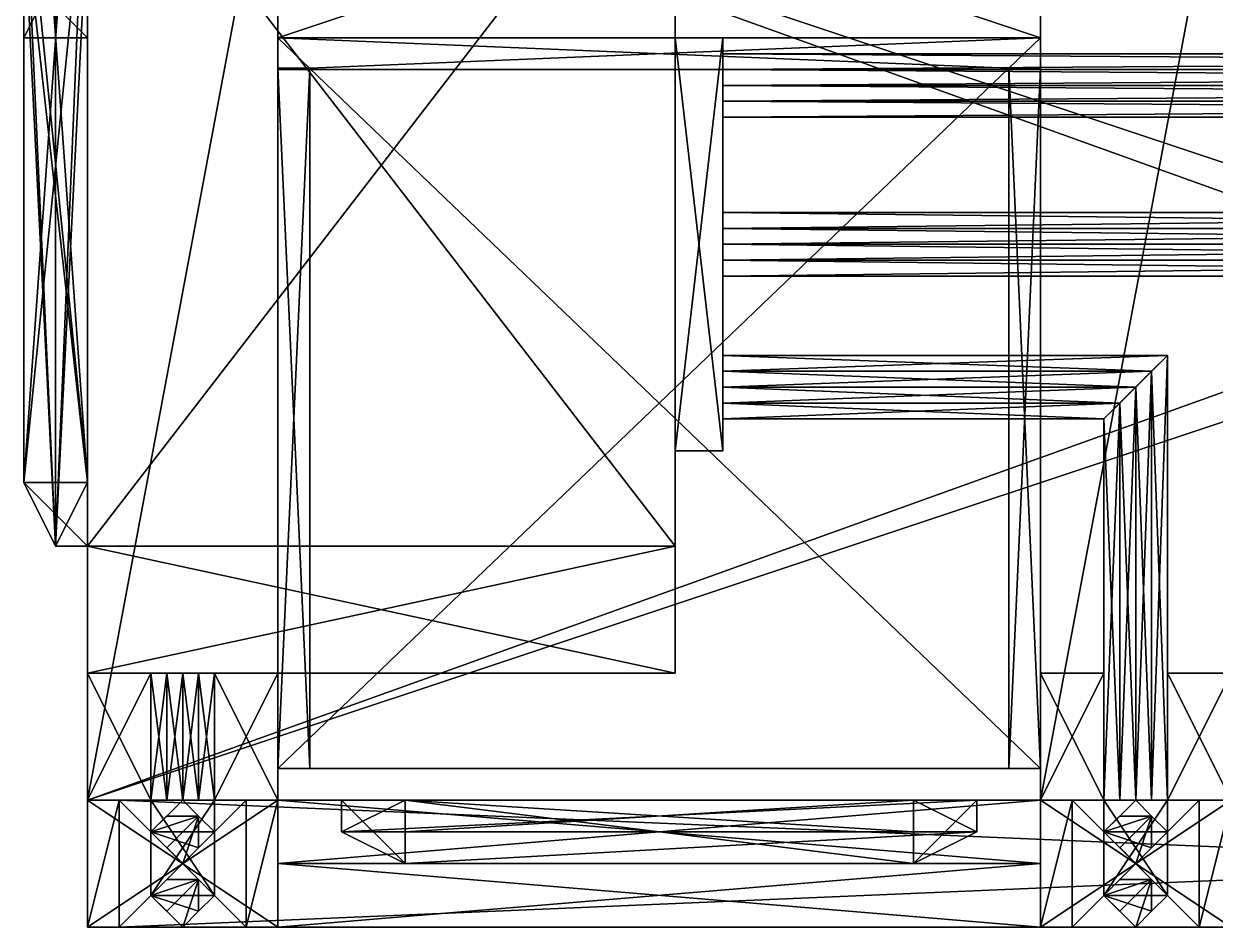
# Model space of a CAD drawing. Extents: x -196 to 8, y -72 to 16.
# Drawn here: x -196 to -121, y -72 to -15.1 of the extents above; entities that cross this region are included whole.
import ezdxf

# ---------------------------------------------------------------- set-up
doc = ezdxf.new("R2010")
doc.units = 0

msp = doc.modelspace()

# ---------------------------------------------------------------- meshes
at = {"layer": 'OBJECT000', "color": 50}
mesh = msp.add_polyface(dxfattribs=at)
corners = [(-192, -64, 80), (-192, -64, 8), (-192, 0, 8), (-192, 0, 80), (-180, -64, 8), (-180, -64, 80), (-180, 0, 80), (-180, 0, 8)]
mesh.append_faces([[corners[k] for k in face] for face in [(1, 3, 0), (1, 5, 4), (0, 6, 5), (1, 7, 2), (4, 6, 7), (2, 6, 3)]], dxfattribs={"vtx0": -1})
mesh.append_faces([[corners[k] for k in face] for face in [(1, 2, 3), (1, 0, 5), (0, 3, 6), (1, 4, 7), (4, 5, 6), (2, 7, 6)]], dxfattribs={"vtx2": -1})
at = {"layer": 'OBJECT001', "color": 50}
mesh = msp.add_polyface(dxfattribs=at)
corners = [(-120, -64, 80), (-120, -64, 8), (-132, -64, 8), (-132, -64, 80), (-120, 0, 8), (-120, 0, 80), (-132, 0, 80), (-132, 0, 8)]
mesh.append_faces([[corners[k] for k in face] for face in [(1, 3, 0), (1, 5, 4), (3, 5, 0), (2, 4, 7), (2, 6, 3), (4, 6, 7)]], dxfattribs={"vtx0": -1})
mesh.append_faces([[corners[k] for k in face] for face in [(1, 2, 3), (1, 0, 5), (3, 6, 5), (2, 1, 4), (2, 7, 6), (4, 5, 6)]], dxfattribs={"vtx2": -1})
at = {"layer": 'OBJECT002', "color": 50}
mesh = msp.add_polyface(dxfattribs=at)
corners = [(-180, -16, 80), (-180, 0, 80), (-132, 0, 80), (-132, -16, 80), (-180, 0, 8), (-180, -16, 8), (-132, -16, 8), (-132, 0, 8)]
mesh.append_faces([[corners[k] for k in face] for face in [(1, 3, 0), (5, 7, 4), (4, 0, 5), (6, 2, 7), (5, 3, 6), (7, 1, 4)]], dxfattribs={"vtx0": -1})
mesh.append_faces([[corners[k] for k in face] for face in [(1, 2, 3), (5, 6, 7), (4, 1, 0), (6, 3, 2), (5, 0, 3), (7, 2, 1)]], dxfattribs={"vtx2": -1})
at = {"layer": 'OBJECT006', "color": 50}
mesh = msp.add_polyface(dxfattribs=at)
corners = [(-192, -64, 8), (-192, -64), (-192, 0), (-192, 0, 8), (0, 0), (0, -64), (0, -64, 8), (0, 0, 8)]
mesh.append_faces([[corners[k] for k in face] for face in [(1, 3, 0), (5, 7, 4), (5, 0, 6), (3, 6, 0), (1, 4, 2), (2, 7, 3)]], dxfattribs={"vtx0": -1})
mesh.append_faces([[corners[k] for k in face] for face in [(1, 2, 3), (5, 6, 7), (5, 1, 0), (3, 7, 6), (1, 5, 4), (2, 4, 7)]], dxfattribs={"vtx2": -1})
at = {"layer": 'OBJECT008', "color": 50}
mesh = msp.add_polyface(dxfattribs=at)
corners = [(-192, -64, 116), (-192, -64, 80), (-192, 0, 80), (-192, 0, 116), (0, 0, 116), (0, 0, 80), (0, -64, 80), (0, -64, 116)]
mesh.append_faces([[corners[k] for k in face] for face in [(1, 3, 0), (5, 7, 4), (6, 0, 7), (1, 5, 2), (2, 4, 3), (3, 7, 0)]], dxfattribs={"vtx0": -1})
mesh.append_faces([[corners[k] for k in face] for face in [(1, 2, 3), (5, 6, 7), (6, 1, 0), (1, 6, 5), (2, 5, 4), (3, 4, 7)]], dxfattribs={"vtx2": -1})
at = {"layer": 'OBJECT009', "color": 50}
mesh = msp.add_polyface(dxfattribs=at)
corners = [(-192, -64, 128), (-192, -64, 116), (-192, 0, 116), (-192, 0, 128), (-14, -64, 116), (-14, -64, 128), (-14, 0, 116), (-14, 0, 128)]
mesh.append_faces([[corners[k] for k in face] for face in [(1, 3, 0), (1, 5, 4), (2, 7, 3), (3, 5, 0), (1, 6, 2), (6, 5, 7)]], dxfattribs={"vtx0": -1})
mesh.append_faces([[corners[k] for k in face] for face in [(1, 2, 3), (1, 0, 5), (2, 6, 7), (3, 7, 5), (1, 4, 6), (6, 4, 5)]], dxfattribs={"vtx2": -1})
at = {"layer": 'OBJECT011', "color": 50}
mesh = msp.add_polyface(dxfattribs=at)
corners = [(-172, -68, 88), (-172, -64, 88), (-140, -64, 88), (-140, -68, 88), (-176, -64, 84), (-176, -66, 84), (-136, -66, 84), (-136, -64, 84)]
mesh.append_faces([[corners[k] for k in face] for face in [(1, 3, 0), (5, 7, 4), (1, 5, 4), (7, 3, 2), (2, 4, 7), (6, 0, 3)]], dxfattribs={"vtx0": -1})
mesh.append_faces([[corners[k] for k in face] for face in [(1, 2, 3), (5, 6, 7), (1, 0, 5), (7, 6, 3), (2, 1, 4), (6, 5, 0)]], dxfattribs={"vtx2": -1})
at = {"layer": 'OBJECT027', "color": 50}
mesh = msp.add_polyface(dxfattribs=at)
corners = [(-176, -64, 124), (-136, -64, 124), (-136, -66, 124), (-176, -66, 124), (-172, -68, 120), (-140, -68, 120), (-140, -64, 120), (-172, -64, 120)]
mesh.append_faces([[corners[k] for k in face] for face in [(1, 3, 0), (5, 7, 4), (3, 7, 0), (5, 1, 6), (0, 6, 1), (4, 2, 5)]], dxfattribs={"vtx0": -1})
mesh.append_faces([[corners[k] for k in face] for face in [(1, 2, 3), (5, 6, 7), (3, 4, 7), (5, 2, 1), (0, 7, 6), (4, 3, 2)]], dxfattribs={"vtx2": -1})
at = {"layer": 'OBJECT028', "color": 50}
mesh = msp.add_polyface(dxfattribs=at)
corners = [(-176, -66, 124), (-176, -64, 124), (-172, -64, 120), (-172, -68, 120), (-176, -64, 84), (-176, -66, 84), (-172, -68, 88), (-172, -64, 88)]
mesh.append_faces([[corners[k] for k in face] for face in [(1, 3, 0), (5, 7, 4), (1, 5, 4), (7, 3, 2), (2, 4, 7), (6, 0, 3)]], dxfattribs={"vtx0": -1})
mesh.append_faces([[corners[k] for k in face] for face in [(1, 2, 3), (5, 6, 7), (1, 0, 5), (7, 6, 3), (2, 1, 4), (6, 5, 0)]], dxfattribs={"vtx2": -1})
at = {"layer": 'OBJECT029', "color": 50}
mesh = msp.add_polyface(dxfattribs=at)
corners = [(-140, -68, 120), (-140, -64, 120), (-136, -64, 124), (-136, -66, 124), (-140, -64, 88), (-140, -68, 88), (-136, -66, 84), (-136, -64, 84)]
mesh.append_faces([[corners[k] for k in face] for face in [(1, 3, 0), (5, 7, 4), (1, 5, 4), (7, 3, 2), (2, 4, 7), (6, 0, 3)]], dxfattribs={"vtx0": -1})
mesh.append_faces([[corners[k] for k in face] for face in [(1, 2, 3), (5, 6, 7), (1, 0, 5), (7, 6, 3), (2, 1, 4), (6, 5, 0)]], dxfattribs={"vtx2": -1})
at = {"layer": 'OBJECT030', "color": 50}
mesh = msp.add_polyface(dxfattribs=at)
corners = [(-172, -64, 120), (-140, -64, 120), (-140, -66, 120), (-172, -66, 120), (-172, -66, 88), (-140, -66, 88), (-140, -64, 88), (-172, -64, 88)]
mesh.append_faces([[corners[k] for k in face] for face in [(1, 3, 0), (5, 7, 4), (3, 7, 0), (5, 1, 6), (0, 6, 1), (4, 2, 5)]], dxfattribs={"vtx0": -1})
mesh.append_faces([[corners[k] for k in face] for face in [(1, 2, 3), (5, 6, 7), (3, 4, 7), (5, 2, 1), (0, 7, 6), (4, 3, 2)]], dxfattribs={"vtx2": -1})
at = {"layer": 'OBJECT041', "color": 50}
mesh = msp.add_polyface(dxfattribs=at)
corners = [(-180, -16, 10), (-132, -16, 10), (-132, -62, 10), (-180, -62, 10), (-180, -62, 8), (-132, -62, 8), (-132, -16, 8), (-180, -16, 8)]
mesh.append_faces([[corners[k] for k in face] for face in [(1, 3, 0), (5, 7, 4), (3, 7, 0), (5, 1, 6), (0, 6, 1), (4, 2, 5)]], dxfattribs={"vtx0": -1})
mesh.append_faces([[corners[k] for k in face] for face in [(1, 2, 3), (5, 6, 7), (3, 4, 7), (5, 2, 1), (0, 7, 6), (4, 3, 2)]], dxfattribs={"vtx2": -1})
at = {"layer": 'OBJECT042', "color": 50}
mesh = msp.add_polyface(dxfattribs=at)
corners = [(-180, -16, 80), (-132, -16, 80), (-132, -62, 80), (-180, -62, 80), (-180, -62, 78), (-132, -62, 78), (-132, -16, 78), (-180, -16, 78)]
mesh.append_faces([[corners[k] for k in face] for face in [(1, 3, 0), (5, 7, 4), (3, 7, 0), (5, 1, 6), (0, 6, 1), (4, 2, 5)]], dxfattribs={"vtx0": -1})
mesh.append_faces([[corners[k] for k in face] for face in [(1, 2, 3), (5, 6, 7), (3, 4, 7), (5, 2, 1), (0, 7, 6), (4, 3, 2)]], dxfattribs={"vtx2": -1})
at = {"layer": 'OBJECT047', "color": 50}
mesh = msp.add_polyface(dxfattribs=at)
corners = [(-180, -16, 78), (-132, -16, 78), (-132, -18, 78), (-180, -18, 78), (-180, -18, 10), (-132, -18, 10), (-132, -16, 10), (-180, -16, 10)]
mesh.append_faces([[corners[k] for k in face] for face in [(1, 3, 0), (5, 7, 4), (3, 7, 0), (5, 1, 6), (0, 6, 1), (4, 2, 5)]], dxfattribs={"vtx0": -1})
mesh.append_faces([[corners[k] for k in face] for face in [(1, 2, 3), (5, 6, 7), (3, 4, 7), (5, 2, 1), (0, 7, 6), (4, 3, 2)]], dxfattribs={"vtx2": -1})
at = {"layer": 'OBJECT050', "color": 50}
mesh = msp.add_polyface(dxfattribs=at)
corners = [(-180, -17.91667, 78), (-178, -17.91667, 78), (-178, -62, 78), (-180, -62, 78), (-180, -62, 10), (-178, -62, 10), (-178, -17.91667, 10), (-180, -17.91667, 10)]
mesh.append_faces([[corners[k] for k in face] for face in [(1, 3, 0), (5, 7, 4), (3, 7, 0), (5, 1, 6), (0, 6, 1), (4, 2, 5)]], dxfattribs={"vtx0": -1})
mesh.append_faces([[corners[k] for k in face] for face in [(1, 2, 3), (5, 6, 7), (3, 4, 7), (5, 2, 1), (0, 7, 6), (4, 3, 2)]], dxfattribs={"vtx2": -1})
at = {"layer": 'OBJECT051', "color": 50}
mesh = msp.add_polyface(dxfattribs=at)
corners = [(-134, -17.91667, 78), (-132, -17.91667, 78), (-132, -62, 78), (-134, -62, 78), (-134, -62, 10), (-132, -62, 10), (-132, -17.91667, 10), (-134, -17.91667, 10)]
mesh.append_faces([[corners[k] for k in face] for face in [(1, 3, 0), (5, 7, 4), (3, 7, 0), (5, 1, 6), (0, 6, 1), (4, 2, 5)]], dxfattribs={"vtx0": -1})
mesh.append_faces([[corners[k] for k in face] for face in [(1, 2, 3), (5, 6, 7), (3, 4, 7), (5, 2, 1), (0, 7, 6), (4, 3, 2)]], dxfattribs={"vtx2": -1})
at = {"layer": 'OBJECT056', "color": 50}
mesh = msp.add_polyface(dxfattribs=at)
corners = [(-122, -64, 80), (-122, -72, 74), (-130, -72, 74), (-130, -64, 80), (-122, -72, 68), (-122, -64, 68), (-130, -64, 68), (-130, -72, 68)]
mesh.append_faces([[corners[k] for k in face] for face in [(1, 3, 0), (5, 7, 4), (7, 3, 2), (1, 5, 4), (6, 0, 3), (2, 4, 7)]], dxfattribs={"vtx0": -1})
mesh.append_faces([[corners[k] for k in face] for face in [(1, 2, 3), (5, 6, 7), (7, 6, 3), (1, 0, 5), (6, 5, 0), (2, 1, 4)]], dxfattribs={"vtx2": -1})
at = {"layer": 'OBJECT058', "color": 50}
mesh = msp.add_polyface(dxfattribs=at)
corners = [(-127, -65, 6), (-128, -66, 6), (-127, -67, 6), (-126, -68, 6), (-125, -67, 6), (-124, -66, 6), (-125, -65, 6), (-126, -64, 6), (-126, -64, 68), (-125, -65, 68), (-124, -66, 68), (-125, -67, 68), (-126, -68, 68), (-127, -67, 68), (-128, -66, 68), (-127, -65, 68)]
mesh.append_faces([[corners[k] for k in face] for face in [(1, 7, 0), (9, 15, 8), (6, 8, 7), (5, 9, 6), (4, 10, 5), (3, 11, 4), (2, 12, 3), (1, 13, 2), (0, 14, 1), (7, 15, 0)]], dxfattribs={"vtx0": -1})
mesh.append_faces([[corners[k] for k in face] for face in [(1, 3, 4), (1, 4, 5), (1, 5, 6), (1, 6, 7), (9, 11, 12), (9, 12, 13), (9, 13, 14), (9, 14, 15)]], dxfattribs={"vtx0": -1, "vtx2": -1})
mesh.append_faces([[corners[k] for k in face] for face in [(1, 2, 3), (9, 10, 11), (6, 9, 8), (5, 10, 9), (4, 11, 10), (3, 12, 11), (2, 13, 12), (1, 14, 13), (0, 15, 14), (7, 8, 15)]], dxfattribs={"vtx2": -1})
at = {"layer": 'OBJECT059', "color": 50}
mesh = msp.add_polyface(dxfattribs=at)
corners = [(-127, -69, 6), (-128, -70, 6), (-127, -71, 6), (-126, -72, 6), (-125, -71, 6), (-124, -70, 6), (-125, -69, 6), (-126, -68, 6), (-126, -68, 68), (-125, -69, 68), (-124, -70, 68), (-125, -71, 68), (-126, -72, 68), (-127, -71, 68), (-128, -70, 68), (-127, -69, 68)]
mesh.append_faces([[corners[k] for k in face] for face in [(1, 7, 0), (9, 15, 8), (6, 8, 7), (5, 9, 6), (4, 10, 5), (3, 11, 4), (2, 12, 3), (1, 13, 2), (0, 14, 1), (7, 15, 0)]], dxfattribs={"vtx0": -1})
mesh.append_faces([[corners[k] for k in face] for face in [(1, 3, 4), (1, 4, 5), (1, 5, 6), (1, 6, 7), (9, 11, 12), (9, 12, 13), (9, 13, 14), (9, 14, 15)]], dxfattribs={"vtx0": -1, "vtx2": -1})
mesh.append_faces([[corners[k] for k in face] for face in [(1, 2, 3), (9, 10, 11), (6, 9, 8), (5, 10, 9), (4, 11, 10), (3, 12, 11), (2, 13, 12), (1, 14, 13), (0, 15, 14), (7, 8, 15)]], dxfattribs={"vtx2": -1})
at = {"layer": 'OBJECT062', "color": 50}
mesh = msp.add_polyface(dxfattribs=at)
corners = [(-182, -64, 80), (-182, -72, 74), (-190, -72, 74), (-190, -64, 80), (-182, -72, 68), (-182, -64, 68), (-190, -64, 68), (-190, -72, 68)]
mesh.append_faces([[corners[k] for k in face] for face in [(1, 3, 0), (5, 7, 4), (7, 3, 2), (1, 5, 4), (6, 0, 3), (2, 4, 7)]], dxfattribs={"vtx0": -1})
mesh.append_faces([[corners[k] for k in face] for face in [(1, 2, 3), (5, 6, 7), (7, 6, 3), (1, 0, 5), (6, 5, 0), (2, 1, 4)]], dxfattribs={"vtx2": -1})
at = {"layer": 'OBJECT063', "color": 50}
mesh = msp.add_polyface(dxfattribs=at)
corners = [(-190, -64, 6), (-2, -64, 6), (-2, -72, 6), (-190, -72, 6), (-190, -72), (-2, -72), (-2, -64), (-190, -64)]
mesh.append_faces([[corners[k] for k in face] for face in [(1, 3, 0), (5, 7, 4), (3, 7, 0), (5, 1, 6), (0, 6, 1), (4, 2, 5)]], dxfattribs={"vtx0": -1})
mesh.append_faces([[corners[k] for k in face] for face in [(1, 2, 3), (5, 6, 7), (3, 4, 7), (5, 2, 1), (0, 7, 6), (4, 3, 2)]], dxfattribs={"vtx2": -1})
at = {"layer": 'OBJECT064', "color": 50}
mesh = msp.add_polyface(dxfattribs=at)
corners = [(-187, -69, 6), (-188, -70, 6), (-187, -71, 6), (-186, -72, 6), (-185, -71, 6), (-184, -70, 6), (-185, -69, 6), (-186, -68, 6), (-186, -68, 68), (-185, -69, 68), (-184, -70, 68), (-185, -71, 68), (-186, -72, 68), (-187, -71, 68), (-188, -70, 68), (-187, -69, 68)]
mesh.append_faces([[corners[k] for k in face] for face in [(1, 7, 0), (9, 15, 8), (6, 8, 7), (5, 9, 6), (4, 10, 5), (3, 11, 4), (2, 12, 3), (1, 13, 2), (0, 14, 1), (7, 15, 0)]], dxfattribs={"vtx0": -1})
mesh.append_faces([[corners[k] for k in face] for face in [(1, 3, 4), (1, 4, 5), (1, 5, 6), (1, 6, 7), (9, 11, 12), (9, 12, 13), (9, 13, 14), (9, 14, 15)]], dxfattribs={"vtx0": -1, "vtx2": -1})
mesh.append_faces([[corners[k] for k in face] for face in [(1, 2, 3), (9, 10, 11), (6, 9, 8), (5, 10, 9), (4, 11, 10), (3, 12, 11), (2, 13, 12), (1, 14, 13), (0, 15, 14), (7, 8, 15)]], dxfattribs={"vtx2": -1})
at = {"layer": 'OBJECT065', "color": 50}
mesh = msp.add_polyface(dxfattribs=at)
corners = [(-187, -65, 6), (-188, -66, 6), (-187, -67, 6), (-186, -68, 6), (-185, -67, 6), (-184, -66, 6), (-185, -65, 6), (-186, -64, 6), (-186, -64, 68), (-185, -65, 68), (-184, -66, 68), (-185, -67, 68), (-186, -68, 68), (-187, -67, 68), (-188, -66, 68), (-187, -65, 68)]
mesh.append_faces([[corners[k] for k in face] for face in [(1, 7, 0), (9, 15, 8), (6, 8, 7), (5, 9, 6), (4, 10, 5), (3, 11, 4), (2, 12, 3), (1, 13, 2), (0, 14, 1), (7, 15, 0)]], dxfattribs={"vtx0": -1})
mesh.append_faces([[corners[k] for k in face] for face in [(1, 3, 4), (1, 4, 5), (1, 5, 6), (1, 6, 7), (9, 11, 12), (9, 12, 13), (9, 13, 14), (9, 14, 15)]], dxfattribs={"vtx0": -1, "vtx2": -1})
mesh.append_faces([[corners[k] for k in face] for face in [(1, 2, 3), (9, 10, 11), (6, 9, 8), (5, 10, 9), (4, 11, 10), (3, 12, 11), (2, 13, 12), (1, 14, 13), (0, 15, 14), (7, 8, 15)]], dxfattribs={"vtx2": -1})
at = {"layer": 'OBJECT069', "color": 50}
mesh = msp.add_polyface(dxfattribs=at)
corners = [(-184, -64, 120), (-184, -70, 120), (-188, -70, 120), (-188, -64, 120), (-184, -70, 76), (-184, -64, 80), (-188, -64, 80), (-188, -70, 76)]
mesh.append_faces([[corners[k] for k in face] for face in [(1, 3, 0), (5, 7, 4), (7, 3, 2), (1, 5, 4), (6, 0, 3), (2, 4, 7)]], dxfattribs={"vtx0": -1})
mesh.append_faces([[corners[k] for k in face] for face in [(1, 2, 3), (5, 6, 7), (7, 6, 3), (1, 0, 5), (6, 5, 0), (2, 1, 4)]], dxfattribs={"vtx2": -1})
at = {"layer": 'OBJECT070', "color": 50}
mesh = msp.add_polyface(dxfattribs=at)
corners = [(-124, -64, 120), (-124, -70, 120), (-128, -70, 120), (-128, -64, 120), (-124, -70, 76), (-124, -64, 80), (-128, -64, 80), (-128, -70, 76)]
mesh.append_faces([[corners[k] for k in face] for face in [(1, 3, 0), (5, 7, 4), (7, 3, 2), (1, 5, 4), (6, 0, 3), (2, 4, 7)]], dxfattribs={"vtx0": -1})
mesh.append_faces([[corners[k] for k in face] for face in [(1, 2, 3), (5, 6, 7), (7, 6, 3), (1, 0, 5), (6, 5, 0), (2, 1, 4)]], dxfattribs={"vtx2": -1})
at = {"layer": 'OBJECT073', "color": 50}
mesh = msp.add_polyface(dxfattribs=at)
corners = [(-180, -72, 124), (-192, -72, 124), (-192, -64, 124), (-180, -64, 124), (-182, -64, 120), (-190, -64, 120), (-190, -72, 120), (-182, -72, 120)]
mesh.append_faces([[corners[k] for k in face] for face in [(1, 3, 0), (5, 7, 4), (5, 1, 6), (3, 7, 0), (4, 2, 5), (0, 6, 1)]], dxfattribs={"vtx0": -1})
mesh.append_faces([[corners[k] for k in face] for face in [(1, 2, 3), (5, 6, 7), (5, 2, 1), (3, 4, 7), (4, 3, 2), (0, 7, 6)]], dxfattribs={"vtx2": -1})
at = {"layer": 'OBJECT074', "color": 50}
mesh = msp.add_polyface(dxfattribs=at)
corners = [(-120, -72, 124), (-132, -72, 124), (-132, -64, 124), (-120, -64, 124), (-122, -64, 120), (-130, -64, 120), (-130, -72, 120), (-122, -72, 120)]
mesh.append_faces([[corners[k] for k in face] for face in [(1, 3, 0), (5, 7, 4), (5, 1, 6), (3, 7, 0), (4, 2, 5), (0, 6, 1)]], dxfattribs={"vtx0": -1})
mesh.append_faces([[corners[k] for k in face] for face in [(1, 2, 3), (5, 6, 7), (5, 2, 1), (3, 4, 7), (4, 3, 2), (0, 7, 6)]], dxfattribs={"vtx2": -1})
at = {"layer": 'OBJECT077', "color": 50}
mesh = msp.add_polyface(dxfattribs=at)
corners = [(-180, -64, 136), (-180, -72, 132), (-192, -72, 132), (-192, -64, 136), (-180, -72, 124), (-180, -64, 124), (-192, -64, 124), (-192, -72, 124)]
mesh.append_faces([[corners[k] for k in face] for face in [(1, 3, 0), (5, 7, 4), (7, 3, 2), (1, 5, 4), (6, 0, 3), (2, 4, 7)]], dxfattribs={"vtx0": -1})
mesh.append_faces([[corners[k] for k in face] for face in [(1, 2, 3), (5, 6, 7), (7, 6, 3), (1, 0, 5), (6, 5, 0), (2, 1, 4)]], dxfattribs={"vtx2": -1})
at = {"layer": 'OBJECT078', "color": 50}
mesh = msp.add_polyface(dxfattribs=at)
corners = [(-120, -64, 136), (-120, -72, 132), (-132, -72, 132), (-132, -64, 136), (-120, -72, 124), (-120, -64, 124), (-132, -64, 124), (-132, -72, 124)]
mesh.append_faces([[corners[k] for k in face] for face in [(1, 3, 0), (5, 7, 4), (7, 3, 2), (1, 5, 4), (6, 0, 3), (2, 4, 7)]], dxfattribs={"vtx0": -1})
mesh.append_faces([[corners[k] for k in face] for face in [(1, 2, 3), (5, 6, 7), (7, 6, 3), (1, 0, 5), (6, 5, 0), (2, 1, 4)]], dxfattribs={"vtx2": -1})
at = {"layer": 'OBJECT081', "color": 50}
mesh = msp.add_polyface(dxfattribs=at)
corners = [(-192, 0, 136), (-155, 0, 136), (-155, -48, 136), (-192, -48, 136), (-192, -48, 128), (-155, -48, 128), (-155, 0, 128), (-192, 0, 128)]
mesh.append_faces([[corners[k] for k in face] for face in [(1, 3, 0), (5, 7, 4), (3, 7, 0), (5, 1, 6), (0, 6, 1), (4, 2, 5)]], dxfattribs={"vtx0": -1})
mesh.append_faces([[corners[k] for k in face] for face in [(1, 2, 3), (5, 6, 7), (3, 4, 7), (5, 2, 1), (0, 7, 6), (4, 3, 2)]], dxfattribs={"vtx2": -1})
at = {"layer": 'OBJECT082', "color": 50}
mesh = msp.add_polyface(dxfattribs=at)
corners = [(-155, -48, 136), (-155, -56, 132), (-192, -56, 132), (-192, -48, 136), (-155, -56, 128), (-155, -48, 128), (-192, -48, 128), (-192, -56, 128)]
mesh.append_faces([[corners[k] for k in face] for face in [(1, 3, 0), (5, 7, 4), (7, 3, 2), (1, 5, 4), (6, 0, 3), (2, 4, 7)]], dxfattribs={"vtx0": -1})
mesh.append_faces([[corners[k] for k in face] for face in [(1, 2, 3), (5, 6, 7), (7, 6, 3), (1, 0, 5), (6, 5, 0), (2, 1, 4)]], dxfattribs={"vtx2": -1})
at = {"layer": 'OBJECT083', "color": 50}
mesh = msp.add_polyface(dxfattribs=at)
corners = [(-187, -64, 129), (-188, -64, 130), (-187, -64, 131), (-186, -64, 132), (-185, -64, 131), (-184, -64, 130), (-185, -64, 129), (-186, -64, 128), (-186, -56, 128), (-185, -56, 129), (-184, -56, 130), (-185, -56, 131), (-186, -56, 132), (-187, -56, 131), (-188, -56, 130), (-187, -56, 129)]
mesh.append_faces([[corners[k] for k in face] for face in [(1, 7, 0), (9, 15, 8), (6, 8, 7), (5, 9, 6), (4, 10, 5), (3, 11, 4), (2, 12, 3), (1, 13, 2), (0, 14, 1), (7, 15, 0)]], dxfattribs={"vtx0": -1})
mesh.append_faces([[corners[k] for k in face] for face in [(1, 3, 4), (1, 4, 5), (1, 5, 6), (1, 6, 7), (9, 11, 12), (9, 12, 13), (9, 13, 14), (9, 14, 15)]], dxfattribs={"vtx0": -1, "vtx2": -1})
mesh.append_faces([[corners[k] for k in face] for face in [(1, 2, 3), (9, 10, 11), (6, 9, 8), (5, 10, 9), (4, 11, 10), (3, 12, 11), (2, 13, 12), (1, 14, 13), (0, 15, 14), (7, 8, 15)]], dxfattribs={"vtx2": -1})
at = {"layer": 'OBJECT085', "color": 50}
mesh = msp.add_polyface(dxfattribs=at)
corners = [(-188, -56, 132), (-188, -64, 136), (-192, -64, 136), (-192, -56, 132), (-188, -64, 128), (-188, -56, 128), (-192, -56, 128), (-192, -64, 128)]
mesh.append_faces([[corners[k] for k in face] for face in [(1, 3, 0), (5, 7, 4), (7, 3, 2), (1, 5, 4), (6, 0, 3), (2, 4, 7)]], dxfattribs={"vtx0": -1})
mesh.append_faces([[corners[k] for k in face] for face in [(1, 2, 3), (5, 6, 7), (7, 6, 3), (1, 0, 5), (6, 5, 0), (2, 1, 4)]], dxfattribs={"vtx2": -1})
at = {"layer": 'OBJECT086', "color": 50}
mesh = msp.add_polyface(dxfattribs=at)
corners = [(-180, -56, 132), (-180, -64, 136), (-184, -64, 136), (-184, -56, 132), (-180, -64, 128), (-180, -56, 128), (-184, -56, 128), (-184, -64, 128)]
mesh.append_faces([[corners[k] for k in face] for face in [(1, 3, 0), (5, 7, 4), (7, 3, 2), (1, 5, 4), (6, 0, 3), (2, 4, 7)]], dxfattribs={"vtx0": -1})
mesh.append_faces([[corners[k] for k in face] for face in [(1, 2, 3), (5, 6, 7), (7, 6, 3), (1, 0, 5), (6, 5, 0), (2, 1, 4)]], dxfattribs={"vtx2": -1})
at = {"layer": 'OBJECT087', "color": 50}
mesh = msp.add_polyface(dxfattribs=at)
corners = [(-120, -56, 132), (-120, -64, 136), (-124, -64, 136), (-124, -56, 132), (-120, -64, 128), (-120, -56, 128), (-124, -56, 128), (-124, -64, 128)]
mesh.append_faces([[corners[k] for k in face] for face in [(1, 3, 0), (5, 7, 4), (7, 3, 2), (1, 5, 4), (6, 0, 3), (2, 4, 7)]], dxfattribs={"vtx0": -1})
mesh.append_faces([[corners[k] for k in face] for face in [(1, 2, 3), (5, 6, 7), (7, 6, 3), (1, 0, 5), (6, 5, 0), (2, 1, 4)]], dxfattribs={"vtx2": -1})
at = {"layer": 'OBJECT088', "color": 50}
mesh = msp.add_polyface(dxfattribs=at)
corners = [(-128, -56, 132), (-128, -64, 136), (-132, -64, 136), (-132, -56, 132), (-128, -64, 128), (-128, -56, 128), (-132, -56, 128), (-132, -64, 128)]
mesh.append_faces([[corners[k] for k in face] for face in [(1, 3, 0), (5, 7, 4), (7, 3, 2), (1, 5, 4), (6, 0, 3), (2, 4, 7)]], dxfattribs={"vtx0": -1})
mesh.append_faces([[corners[k] for k in face] for face in [(1, 2, 3), (5, 6, 7), (7, 6, 3), (1, 0, 5), (6, 5, 0), (2, 1, 4)]], dxfattribs={"vtx2": -1})
at = {"layer": 'OBJECT095', "color": 50}
mesh = msp.add_polyface(dxfattribs=at)
corners = [(-132, -64, 131), (-132, -64, 127), (-132, -68, 125), (-132, -72, 127), (-132, -72, 131), (-132, -68, 133), (-180, -68, 133), (-180, -72, 131), (-180, -72, 127), (-180, -68, 125), (-180, -64, 127), (-180, -64, 131)]
mesh.append_faces([[corners[k] for k in face] for face in [(1, 5, 0), (7, 11, 6), (4, 6, 5), (3, 7, 4), (2, 8, 3), (1, 9, 2), (0, 10, 1), (5, 11, 0)]], dxfattribs={"vtx0": -1})
mesh.append_faces([[corners[k] for k in face] for face in [(1, 3, 4), (1, 4, 5), (7, 9, 10), (7, 10, 11)]], dxfattribs={"vtx0": -1, "vtx2": -1})
mesh.append_faces([[corners[k] for k in face] for face in [(1, 2, 3), (7, 8, 9), (4, 7, 6), (3, 8, 7), (2, 9, 8), (1, 10, 9), (0, 11, 10), (5, 6, 11)]], dxfattribs={"vtx2": -1})
at = {"layer": 'OBJECT096', "color": 50}
mesh = msp.add_polyface(dxfattribs=at)
corners = [(-192, -48, 136), (-194, -48, 136), (-194, 0, 136), (-192, 0, 136), (-192, -4, 132), (-196, -4, 132), (-196, -44, 132), (-192, -44, 132)]
mesh.append_faces([[corners[k] for k in face] for face in [(1, 3, 0), (5, 7, 4), (5, 1, 6), (3, 7, 0), (4, 2, 5), (0, 6, 1)]], dxfattribs={"vtx0": -1})
mesh.append_faces([[corners[k] for k in face] for face in [(1, 2, 3), (5, 6, 7), (5, 2, 1), (3, 4, 7), (4, 3, 2), (0, 7, 6)]], dxfattribs={"vtx2": -1})
at = {"layer": 'OBJECT099', "color": 50}
mesh = msp.add_polyface(dxfattribs=at)
corners = [(-192, -44, 132), (-196, -44, 132), (-196, -4, 132), (-192, -4, 132), (-192, 12, 116), (-196, 12, 116), (-196, -44, 116), (-192, -44, 116)]
mesh.append_faces([[corners[k] for k in face] for face in [(1, 3, 0), (5, 7, 4), (5, 1, 6), (3, 7, 0), (4, 2, 5), (0, 6, 1)]], dxfattribs={"vtx0": -1})
mesh.append_faces([[corners[k] for k in face] for face in [(1, 2, 3), (5, 6, 7), (5, 2, 1), (3, 4, 7), (4, 3, 2), (0, 7, 6)]], dxfattribs={"vtx2": -1})
at = {"layer": 'OBJECT100', "color": 50}
mesh = msp.add_polyface(dxfattribs=at)
corners = [(-192, -44, 116), (-196, -44, 116), (-196, 12, 116), (-192, 12, 116), (-192, 12, 96), (-196, 12, 96), (-196, -44, 96), (-192, -44, 96)]
mesh.append_faces([[corners[k] for k in face] for face in [(1, 3, 0), (5, 7, 4), (5, 1, 6), (3, 7, 0), (4, 2, 5), (0, 6, 1)]], dxfattribs={"vtx0": -1})
mesh.append_faces([[corners[k] for k in face] for face in [(1, 2, 3), (5, 6, 7), (5, 2, 1), (3, 4, 7), (4, 3, 2), (0, 7, 6)]], dxfattribs={"vtx2": -1})
at = {"layer": 'OBJECT101', "color": 50}
mesh = msp.add_polyface(dxfattribs=at)
corners = [(-196, -44, 132), (-192, -44, 132), (-192, -48, 136), (-194, -48, 136), (-194, -48, 92), (-192, -48, 92), (-192, -44, 96), (-196, -44, 96)]
mesh.append_faces([[corners[k] for k in face] for face in [(1, 3, 0), (5, 7, 4), (7, 3, 4), (1, 5, 2), (4, 2, 5), (0, 6, 1)]], dxfattribs={"vtx0": -1})
mesh.append_faces([[corners[k] for k in face] for face in [(1, 2, 3), (5, 6, 7), (7, 0, 3), (1, 6, 5), (4, 3, 2), (0, 7, 6)]], dxfattribs={"vtx2": -1})
at = {"layer": 'OBJECT103', "color": 50}
mesh = msp.add_polyface(dxfattribs=at)
corners = [(-192, -48, 92), (-192, -8, 92), (-194, -8, 92), (-194, -48, 92), (-192, -8, 96), (-192, -44, 96), (-196, -44, 96), (-196, -8, 96)]
mesh.append_faces([[corners[k] for k in face] for face in [(1, 3, 0), (5, 7, 4), (3, 7, 6), (5, 1, 0), (2, 4, 7), (6, 0, 3)]], dxfattribs={"vtx0": -1})
mesh.append_faces([[corners[k] for k in face] for face in [(1, 2, 3), (5, 6, 7), (3, 2, 7), (5, 4, 1), (2, 1, 4), (6, 5, 0)]], dxfattribs={"vtx2": -1})
at = {"layer": 'OBJECT108', "color": 50}
mesh = msp.add_polyface(dxfattribs=at)
corners = [(-192, -8, 6), (-192, -12, 6), (-196, -12, 6), (-196, -8, 6), (-192, -16), (-192, -8), (-196, -8), (-196, -16)]
mesh.append_faces([[corners[k] for k in face] for face in [(1, 3, 0), (5, 7, 4), (7, 3, 2), (1, 5, 4), (6, 0, 3), (2, 4, 7)]], dxfattribs={"vtx0": -1})
mesh.append_faces([[corners[k] for k in face] for face in [(1, 2, 3), (5, 6, 7), (7, 6, 3), (1, 0, 5), (6, 5, 0), (2, 1, 4)]], dxfattribs={"vtx2": -1})
at = {"layer": 'OBJECT126', "color": 50}
mesh = msp.add_polyface(dxfattribs=at)
corners = [(-152, -28, 131), (-152, -29, 132), (-152, -30, 131), (-152, -31, 130), (-152, -30, 129), (-152, -29, 128), (-152, -28, 129), (-152, -27, 130), (-68, -31, 130), (-67, -30, 131), (-66, -29, 132), (-65, -28, 131), (-64, -27, 130), (-65, -28, 129), (-66, -29, 128), (-67, -30, 129)]
mesh.append_faces([[corners[k] for k in face] for face in [(1, 7, 0), (9, 15, 8), (14, 4, 15), (15, 3, 8), (8, 2, 9), (9, 1, 10), (10, 0, 11), (11, 7, 12), (12, 6, 13), (13, 5, 14)]], dxfattribs={"vtx0": -1})
mesh.append_faces([[corners[k] for k in face] for face in [(1, 3, 4), (1, 4, 5), (1, 5, 6), (1, 6, 7), (9, 11, 12), (9, 12, 13), (9, 13, 14), (9, 14, 15)]], dxfattribs={"vtx0": -1, "vtx2": -1})
mesh.append_faces([[corners[k] for k in face] for face in [(1, 2, 3), (9, 10, 11), (14, 5, 4), (15, 4, 3), (8, 3, 2), (9, 2, 1), (10, 1, 0), (11, 0, 7), (12, 7, 6), (13, 6, 5)]], dxfattribs={"vtx2": -1})
at = {"layer": 'OBJECT127', "color": 50}
mesh = msp.add_polyface(dxfattribs=at)
corners = [(-126, -64, 132), (-125, -64, 131), (-124, -64, 130), (-125, -64, 129), (-126, -64, 128), (-127, -64, 129), (-128, -64, 130), (-127, -64, 131), (-125, -37, 131), (-126, -38, 132), (-127, -39, 131), (-128, -40, 130), (-127, -39, 129), (-126, -38, 128), (-125, -37, 129), (-124, -36, 130)]
mesh.append_faces([[corners[k] for k in face] for face in [(1, 7, 0), (9, 15, 8), (4, 14, 13), (3, 15, 14), (2, 8, 15), (1, 9, 8), (0, 10, 9), (7, 11, 10), (6, 12, 11), (5, 13, 12)]], dxfattribs={"vtx0": -1})
mesh.append_faces([[corners[k] for k in face] for face in [(1, 3, 4), (1, 4, 5), (1, 5, 6), (1, 6, 7), (9, 11, 12), (9, 12, 13), (9, 13, 14), (9, 14, 15)]], dxfattribs={"vtx0": -1, "vtx2": -1})
mesh.append_faces([[corners[k] for k in face] for face in [(1, 2, 3), (9, 10, 11), (4, 3, 14), (3, 2, 15), (2, 1, 8), (1, 0, 9), (0, 7, 10), (7, 6, 11), (6, 5, 12), (5, 4, 13)]], dxfattribs={"vtx2": -1})
at = {"layer": 'OBJECT128', "color": 50}
mesh = msp.add_polyface(dxfattribs=at)
corners = [(-152, -39, 131), (-152, -40, 130), (-152, -39, 129), (-152, -38, 128), (-152, -37, 129), (-152, -36, 130), (-152, -37, 131), (-152, -38, 132), (-124, -36, 130), (-125, -37, 129), (-126, -38, 128), (-127, -39, 129), (-128, -40, 130), (-127, -39, 131), (-126, -38, 132), (-125, -37, 131)]
mesh.append_faces([[corners[k] for k in face] for face in [(1, 7, 0), (9, 15, 8), (4, 10, 9), (5, 9, 8), (6, 8, 15), (7, 15, 14), (0, 14, 13), (1, 13, 12), (2, 12, 11), (3, 11, 10)]], dxfattribs={"vtx0": -1})
mesh.append_faces([[corners[k] for k in face] for face in [(1, 3, 4), (1, 4, 5), (1, 5, 6), (1, 6, 7), (9, 11, 12), (9, 12, 13), (9, 13, 14), (9, 14, 15)]], dxfattribs={"vtx0": -1, "vtx2": -1})
mesh.append_faces([[corners[k] for k in face] for face in [(1, 2, 3), (9, 10, 11), (4, 3, 10), (5, 4, 9), (6, 5, 8), (7, 6, 15), (0, 7, 14), (1, 0, 13), (2, 1, 12), (3, 2, 11)]], dxfattribs={"vtx2": -1})
at = {"layer": 'OBJECT130', "color": 50}
mesh = msp.add_polyface(dxfattribs=at)
corners = [(-152, -20, 129), (-152, -19, 128), (-152, -18, 129), (-152, -17, 130), (-152, -18, 131), (-152, -19, 132), (-152, -20, 131), (-152, -21, 130), (-6, -19, 128), (-7, -20, 129), (-8, -21, 130), (-7, -20, 131), (-6, -19, 132), (-5, -18, 131), (-4, -17, 130), (-5, -18, 129)]
mesh.append_faces([[corners[k] for k in face] for face in [(1, 7, 0), (9, 15, 8), (8, 2, 1), (15, 3, 2), (14, 4, 3), (13, 5, 4), (12, 6, 5), (11, 7, 6), (10, 0, 7), (9, 1, 0)]], dxfattribs={"vtx0": -1})
mesh.append_faces([[corners[k] for k in face] for face in [(1, 3, 4), (1, 4, 5), (1, 5, 6), (1, 6, 7), (9, 11, 12), (9, 12, 13), (9, 13, 14), (9, 14, 15)]], dxfattribs={"vtx0": -1, "vtx2": -1})
mesh.append_faces([[corners[k] for k in face] for face in [(1, 2, 3), (9, 10, 11), (8, 15, 2), (15, 14, 3), (14, 13, 4), (13, 12, 5), (12, 11, 6), (11, 10, 7), (10, 9, 0), (9, 8, 1)]], dxfattribs={"vtx2": -1})
at = {"layer": 'OBJECT131', "color": 50}
mesh = msp.add_polyface(dxfattribs=at)
corners = [(-155, -16, 133), (-152, -16, 133), (-152, -42, 133), (-155, -42, 133), (-155, -42, 128), (-152, -42, 128), (-152, -16, 128), (-155, -16, 128)]
mesh.append_faces([[corners[k] for k in face] for face in [(1, 3, 0), (5, 7, 4), (3, 7, 0), (5, 1, 6), (0, 6, 1), (4, 2, 5)]], dxfattribs={"vtx0": -1})
mesh.append_faces([[corners[k] for k in face] for face in [(1, 2, 3), (5, 6, 7), (3, 4, 7), (5, 2, 1), (0, 7, 6), (4, 3, 2)]], dxfattribs={"vtx2": -1})

doc.saveas('drawing.dxf')
